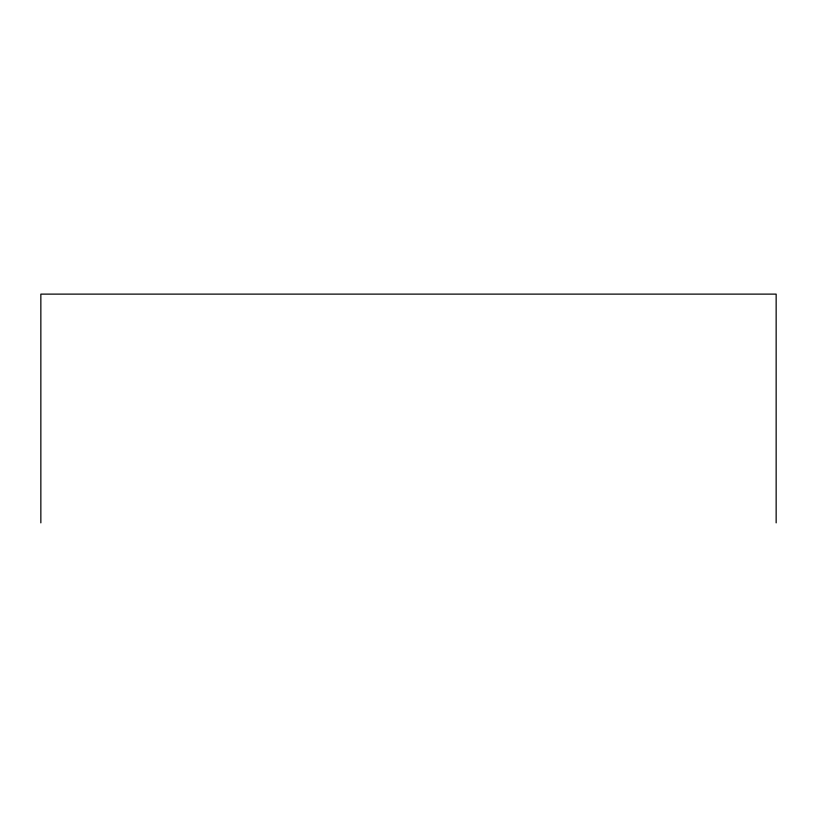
<?xml version="1.0" encoding="UTF-8"?>
<svg xmlns="http://www.w3.org/2000/svg" width="817" height="817" viewBox="0 0 817 817"><rect width="100%" height="100%" fill="white"/><g stroke="black" fill="none" stroke-linecap="round" stroke-linejoin="round"><path stroke-width="1.23" d="M776.15 522.88L776.15 294.12L40.85 294.12L40.85 522.88"/></g></svg>
